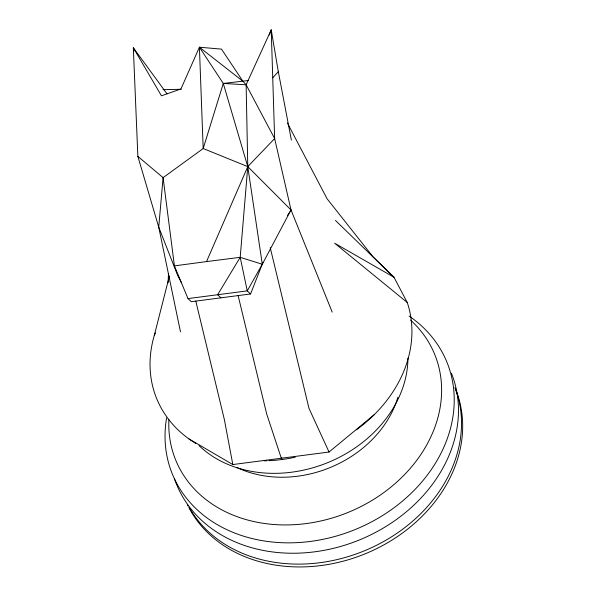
<?xml version="1.0" encoding="UTF-8"?>
<svg xmlns="http://www.w3.org/2000/svg" width="596" height="596" viewBox="0 0 596 596"><rect width="100%" height="100%" fill="white"/><g stroke="black" fill="none" stroke-linecap="round" stroke-linejoin="round"><path stroke-width="0.89" d="M168.117 282.75L168.467 273.497M262.881 262.575L250.566 293.97L247.258 290.878L240.203 257.316L247.772 166.627L246.126 84.788L271.225 29.8L278.317 71.706L291.392 140.142M195.779 443.431A134.249 109.023 -22.2 0 1 154.297 335.444L169.391 276.052M181.467 282.72L177.623 275.292L158.737 227.165L137.862 156.368L133.325 47.754L161.449 95.814L180.946 88.96L199.407 47.226L223.284 83.447L203.184 148.531L163.095 177.653L158.737 227.165L180.484 331.883M269.303 35.015L271.225 29.8L274.644 138.563L291.012 209.941L332.203 312.125M174.412 265.883L206.529 261.592L247.772 166.627L274.644 138.563L246.126 84.788L242.9 81.235L221.489 49.11L199.407 47.226L203.184 148.531L247.772 166.627L291.012 209.941L262.292 264.266L247.258 290.878L187.986 298.596L174.412 265.883L163.095 177.653L137.862 156.368M154.297 335.444L155.437 332.918M248.42 80.512L223.284 83.447L247.772 166.627L262.292 264.266L240.203 257.316L217.622 294.737L220.93 297.829M287.57 215.357L289.045 213.04M290.029 211.491L291.012 209.941M272.73 77.8L278.317 71.706M188.925 438.902L232.827 464.552L329.044 452.021L374.109 414.794M181.236 89.266L162.939 89.676M250.566 293.97L191.294 301.688L187.986 298.596M206.529 261.592L240.203 257.316M223.284 83.447L246.126 84.788M199.407 47.226L242.9 81.235M407.262 302.507L334.654 243.22L393.993 277.274L407.262 302.507A134.249 109.023 -22.2 0 1 356.438 429.783M335.466 220.453L393.993 277.274L373.029 256.854L327.085 198.773L287.376 122.97M167.022 93.855L133.325 47.754L133.757 51.42M329.044 452.021L309.011 408.424L270.219 247.601M238.124 295.579L266.673 413.937L281.744 459.553L281.729 457.698M195.793 301.092L224.334 419.45L232.827 464.552M295.229 457.207A134.249 109.023 -22.2 0 1 268.811 460.693M266.963 460.768A134.249 109.023 -22.2 0 1 264.184 460.835M409.094 316.051A148.248 120.392 -22.2 0 1 356.855 528.846A148.248 120.392 -22.2 0 1 166.589 417.93M410.57 320.089A139.859 113.583 -22.2 0 1 348.653 512.188A139.859 113.583 -22.2 0 1 168.891 419.651M451.425 373.2A148.248 120.392 -22.2 0 1 355.313 541.555A148.248 120.392 -22.2 0 1 174.427 478.595M454.904 387.601A146.042 118.597 -22.2 0 1 369.766 548.506A146.042 118.597 -22.2 0 1 189.103 507.278M407.932 358.151A119.871 97.342 -22.2 0 1 329.007 462.109A119.871 97.342 -22.2 0 1 199.004 445.577M397.882 397.241A106.818 86.748 -22.2 0 1 237.007 467.532M455.731 389.583A146.042 118.597 -22.2 0 1 369.885 551.799A146.042 118.597 -22.2 0 1 188.939 507.68M188.098 506.041A146.042 118.597 -22.2 0 1 187.293 504.395"/></g></svg>
